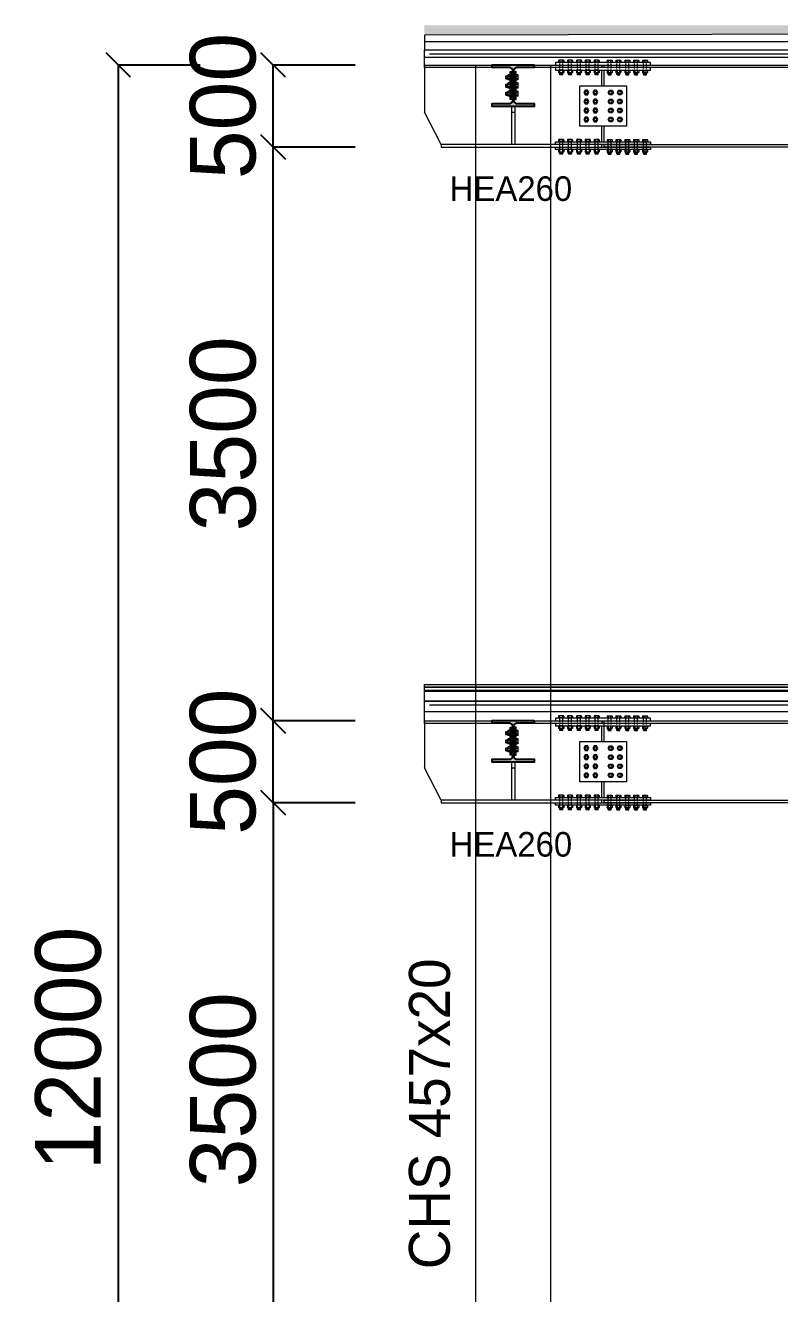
# Model space of a CAD drawing. Header units: millimetres. Extents: x -6949 to 549764, y -83146 to 127128.
# Drawn here: x 162649 to 167250, y 67048 to 74785 of the extents above; entities that cross this region are included whole.
import ezdxf

# ---------------------------------------------------------------- set-up
doc = ezdxf.new("R2010")
doc.units = ezdxf.units.MM
doc.linetypes.add('Tratto', pattern=[6.35, 3.175, -3.175])
for name, color, linetype, lineweight in [('armatura', 1, 'Continuous', 15), ('bulloni', 5, 'Continuous', 9), ('piastra', 6, 'Continuous', 18), ('S-BEAM', 5, 'Continuous', 18), ('S-COLS', 7, 'Continuous', 18), ('SEZIONI acciaio - Steel sections', 7, 'Continuous', 25), ('solaio2', 7, 'Continuous', 9)]:
    doc.layers.add(name, color=color, linetype=linetype, lineweight=lineweight)
doc.layers.add('quote', color=7, linetype='Continuous', lineweight=5, true_color=0x383838)
doc.styles.get("Standard").update_dxf_attribs({"font": ''})
doc.styles.get('Standard').set_extended_font_data('Bahnschrift Light')
doc.dimstyles.new('Q 1_150', dxfattribs={"dimtxt": 400, "dimasz": 150, "dimexe": 0.18, "dimexo": 0.0625, "dimgap": 100, "dimtad": 2, "dimdec": 0, "dimzin": 0, "dimdsep": 46, "dimtxsty": 'Standard', "dimblk": 'OBLIQUE', "dimcen": 0, "dimadec": 0, "dimazin": 0, "dimtfac": 1, "dimtdec": 0, "dimtofl": 0, "dimtmove": 1, "dimatfit": 3, "dimfxl": 500, "dimfxlon": 1, "dimtolj": 1, "dimtzin": 0, "dimarcsym": 1})

# ---------------------------------------------------------------- blocks, each defined once
blk = doc.blocks.new('*U176')
at = {"layer": 'bulloni'}
blk.add_lwpolyline([(-15.6, 0), (-7.8, -13.5), (7.8, -13.5), (15.6, 0), (7.8, 13.5), (-7.8, 13.5)], close=True, dxfattribs=at)
for radius in [9, 7.88]:
    blk.add_circle((0, 0), radius, dxfattribs=at)
blk = doc.blocks.new('*U177')
at = {"color": 0, "linetype": 'ByBlock', "lineweight": -2, "transparency": 16777216}
for p in [(0, 0), (55, 0), (0, -55), (55, -55), (0, -110), (0, -165), (55, -110), (55, -165)]:
    blk.add_blockref('*U176', p, dxfattribs=at)
blk = doc.blocks.new('*U178')
at = {"layer": 'bulloni'}
blk.add_lwpolyline([(-15.6, 0), (-7.8, -13.5), (7.8, -13.5), (15.6, 0), (7.8, 13.5), (-7.8, 13.5)], close=True, dxfattribs=at)
for radius in [9, 7.88]:
    blk.add_circle((0, 0), radius, dxfattribs=at)
blk = doc.blocks.new('*U179')
at = {"color": 0, "linetype": 'ByBlock', "lineweight": -2, "transparency": 16777216}
for p in [(0, 0), (55, 0), (0, -55), (55, -55), (0, -110), (0, -165), (55, -110), (55, -165)]:
    blk.add_blockref('*U178', p, dxfattribs=at)
blk = doc.blocks.new('*U180')
at = {"layer": 'bulloni'}
for p, q in [((-13.7, 44.3), (-15.6, 43.1)), ((-15.6, 43.1), (-15.6, 32.8)), ((15.6, 32.8), (-15.6, 32.8)), ((13.7, 44.3), (-13.7, 44.3)), ((-12.5, 32.8), (-12.5, 32.3)), ((12.5, 32.3), (-12.5, 32.3)), ((-7.8, 32.8), (-7.8, 43.1)), ((7.8, 43.1), (7.8, 32.8)), ((12.5, 32.8), (12.5, 32.3)), ((13.7, 44.3), (15.6, 43.1)), ((15.6, 43.1), (15.6, 32.8)), ((-13.7, -16.7), (-15.6, -17.9)), ((-15.6, -17.9), (-15.6, -30.4)), ((-13.7, -31.7), (-15.6, -30.4)), ((13.7, -16.7), (-13.7, -16.7)), ((13.7, -31.7), (-13.7, -31.7)), ((-9, -43.3), (-9, -31.7)), ((-8, -44.3), (-9, -43.3)), ((9, -43.3), (-9, -43.3)), ((8, -44.3), (-8, -44.3)), ((-7.8, -30.4), (-7.8, -17.9)), ((-6.5, -34.4), (6.5, -33.7)), ((-6.5, -39.4), (6.5, -38.7)), ((-5, -36.8), (5, -36.3)), ((-5, -41.8), (5, -41.3)), ((7.8, -17.9), (7.8, -30.4)), ((9, -43.3), (8, -44.3)), ((9, -43.3), (9, -31.7)), ((13.7, -16.7), (15.6, -17.9)), ((13.7, -31.7), (15.6, -30.4)), ((15.6, -17.9), (15.6, -30.4))]:
    blk.add_line(p, q, dxfattribs=at)
at = {"layer": 'bulloni', "linetype": 'Tratto'}
for points in [[(-9, -16.7), (-9, 31.3)], [(9, -16.7), (9, 31.3)]]:
    blk.add_lwpolyline(points, dxfattribs=at)
at = {"layer": 'bulloni'}
for centre, radius, start, end in [((-11.7, 37.6), 6.67, 54.26215, 125.73785), ((-10, 31.3), 1, 0, 90), ((0, 19.5), 24.8, 71.68582, 108.31418), ((11.7, 37.6), 6.67, 54.26215, 125.73785), ((10, 31.3), 1, 90, 180), ((-11.7, -23.4), 6.67, 54.26215, 125.73785), ((-11.7, -25), 6.67, 234.26215, 305.73785), ((0, -41.5), 24.8, 71.68582, 108.31418), ((0, -6.9), 24.8, 251.68582, 288.31418), ((11.7, -23.4), 6.67, 54.26215, 125.73785), ((11.7, -25), 6.67, 234.26215, 305.73785)]:
    blk.add_arc(centre, radius, start, end, dxfattribs=at)
blk = doc.blocks.new('*U181')
at = {"color": 0, "linetype": 'ByBlock', "lineweight": -2, "transparency": 16777216}
for p in [(0, 0), (54, 0), (108, 0), (162, 0), (216, 0)]:
    blk.add_blockref('*U180', p, dxfattribs=at)
blk = doc.blocks.new('*U182')
at = {"layer": 'bulloni'}
for p, q in [((-13.7, 44.3), (-15.6, 43.1)), ((-15.6, 43.1), (-15.6, 32.8)), ((15.6, 32.8), (-15.6, 32.8)), ((13.7, 44.3), (-13.7, 44.3)), ((-12.5, 32.8), (-12.5, 32.3)), ((12.5, 32.3), (-12.5, 32.3)), ((-7.8, 32.8), (-7.8, 43.1)), ((7.8, 43.1), (7.8, 32.8)), ((12.5, 32.8), (12.5, 32.3)), ((13.7, 44.3), (15.6, 43.1)), ((15.6, 43.1), (15.6, 32.8)), ((-13.7, -16.7), (-15.6, -17.9)), ((-15.6, -17.9), (-15.6, -30.4)), ((-13.7, -31.7), (-15.6, -30.4)), ((13.7, -16.7), (-13.7, -16.7)), ((13.7, -31.7), (-13.7, -31.7)), ((-9, -43.3), (-9, -31.7)), ((-8, -44.3), (-9, -43.3)), ((9, -43.3), (-9, -43.3)), ((8, -44.3), (-8, -44.3)), ((-7.8, -30.4), (-7.8, -17.9)), ((-6.5, -34.4), (6.5, -33.7)), ((-6.5, -39.4), (6.5, -38.7)), ((-5, -36.8), (5, -36.3)), ((-5, -41.8), (5, -41.3)), ((7.8, -17.9), (7.8, -30.4)), ((9, -43.3), (8, -44.3)), ((9, -43.3), (9, -31.7)), ((13.7, -16.7), (15.6, -17.9)), ((13.7, -31.7), (15.6, -30.4)), ((15.6, -17.9), (15.6, -30.4))]:
    blk.add_line(p, q, dxfattribs=at)
at = {"layer": 'bulloni', "linetype": 'Tratto'}
for points in [[(-9, -16.7), (-9, 31.3)], [(9, -16.7), (9, 31.3)]]:
    blk.add_lwpolyline(points, dxfattribs=at)
at = {"layer": 'bulloni'}
for centre, radius, start, end in [((-11.7, 37.6), 6.67, 54.26215, 125.73785), ((-10, 31.3), 1, 0, 90), ((0, 19.5), 24.8, 71.68582, 108.31418), ((11.7, 37.6), 6.67, 54.26215, 125.73785), ((10, 31.3), 1, 90, 180), ((-11.7, -23.4), 6.67, 54.26215, 125.73785), ((-11.7, -25), 6.67, 234.26215, 305.73785), ((0, -41.5), 24.8, 71.68582, 108.31418), ((0, -6.9), 24.8, 251.68582, 288.31418), ((11.7, -23.4), 6.67, 54.26215, 125.73785), ((11.7, -25), 6.67, 234.26215, 305.73785)]:
    blk.add_arc(centre, radius, start, end, dxfattribs=at)
blk = doc.blocks.new('*U171')
at = {"color": 0, "linetype": 'ByBlock', "lineweight": -2, "transparency": 16777216}
for p in [(0, 0), (54, 0), (108, 0), (162, 0), (216, 0)]:
    blk.add_blockref('*U182', p, dxfattribs=at)
blk = doc.blocks.new('*U173')
at = {"layer": 'bulloni'}
for p, q in [((-13.7, 44.3), (-15.6, 43.1)), ((-15.6, 43.1), (-15.6, 32.8)), ((15.6, 32.8), (-15.6, 32.8)), ((13.7, 44.3), (-13.7, 44.3)), ((-12.5, 32.8), (-12.5, 32.3)), ((12.5, 32.3), (-12.5, 32.3)), ((-7.8, 32.8), (-7.8, 43.1)), ((7.8, 43.1), (7.8, 32.8)), ((12.5, 32.8), (12.5, 32.3)), ((13.7, 44.3), (15.6, 43.1)), ((15.6, 43.1), (15.6, 32.8)), ((-13.7, -16.7), (-15.6, -17.9)), ((-15.6, -17.9), (-15.6, -30.4)), ((-13.7, -31.7), (-15.6, -30.4)), ((13.7, -16.7), (-13.7, -16.7)), ((13.7, -31.7), (-13.7, -31.7)), ((-9, -43.3), (-9, -31.7)), ((-8, -44.3), (-9, -43.3)), ((9, -43.3), (-9, -43.3)), ((8, -44.3), (-8, -44.3)), ((-7.8, -30.4), (-7.8, -17.9)), ((-6.5, -34.4), (6.5, -33.7)), ((-6.5, -39.4), (6.5, -38.7)), ((-5, -36.8), (5, -36.3)), ((-5, -41.8), (5, -41.3)), ((7.8, -17.9), (7.8, -30.4)), ((9, -43.3), (8, -44.3)), ((9, -43.3), (9, -31.7)), ((13.7, -16.7), (15.6, -17.9)), ((13.7, -31.7), (15.6, -30.4)), ((15.6, -17.9), (15.6, -30.4))]:
    blk.add_line(p, q, dxfattribs=at)
at = {"layer": 'bulloni', "linetype": 'Tratto'}
for points in [[(-9, -16.7), (-9, 31.3)], [(9, -16.7), (9, 31.3)]]:
    blk.add_lwpolyline(points, dxfattribs=at)
at = {"layer": 'bulloni'}
for centre, radius, start, end in [((-11.7, 37.6), 6.67, 54.26215, 125.73785), ((-10, 31.3), 1, 0, 90), ((0, 19.5), 24.8, 71.68582, 108.31418), ((11.7, 37.6), 6.67, 54.26215, 125.73785), ((10, 31.3), 1, 90, 180), ((-11.7, -23.4), 6.67, 54.26215, 125.73785), ((-11.7, -25), 6.67, 234.26215, 305.73785), ((0, -41.5), 24.8, 71.68582, 108.31418), ((0, -6.9), 24.8, 251.68582, 288.31418), ((11.7, -23.4), 6.67, 54.26215, 125.73785), ((11.7, -25), 6.67, 234.26215, 305.73785)]:
    blk.add_arc(centre, radius, start, end, dxfattribs=at)
blk = doc.blocks.new('*U174')
at = {"color": 0, "linetype": 'ByBlock', "lineweight": -2, "transparency": 16777216}
for p in [(0, 0), (54, 0), (108, 0), (162, 0), (216, 0)]:
    blk.add_blockref('*U173', p, dxfattribs=at)
blk = doc.blocks.new('*U175')
at = {"layer": 'bulloni'}
for p, q in [((-13.7, 44.3), (-15.6, 43.1)), ((-15.6, 43.1), (-15.6, 32.8)), ((15.6, 32.8), (-15.6, 32.8)), ((13.7, 44.3), (-13.7, 44.3)), ((-12.5, 32.8), (-12.5, 32.3)), ((12.5, 32.3), (-12.5, 32.3)), ((-7.8, 32.8), (-7.8, 43.1)), ((7.8, 43.1), (7.8, 32.8)), ((12.5, 32.8), (12.5, 32.3)), ((13.7, 44.3), (15.6, 43.1)), ((15.6, 43.1), (15.6, 32.8)), ((-13.7, -16.7), (-15.6, -17.9)), ((-15.6, -17.9), (-15.6, -30.4)), ((-13.7, -31.7), (-15.6, -30.4)), ((13.7, -16.7), (-13.7, -16.7)), ((13.7, -31.7), (-13.7, -31.7)), ((-9, -43.3), (-9, -31.7)), ((-8, -44.3), (-9, -43.3)), ((9, -43.3), (-9, -43.3)), ((8, -44.3), (-8, -44.3)), ((-7.8, -30.4), (-7.8, -17.9)), ((-6.5, -34.4), (6.5, -33.7)), ((-6.5, -39.4), (6.5, -38.7)), ((-5, -36.8), (5, -36.3)), ((-5, -41.8), (5, -41.3)), ((7.8, -17.9), (7.8, -30.4)), ((9, -43.3), (8, -44.3)), ((9, -43.3), (9, -31.7)), ((13.7, -16.7), (15.6, -17.9)), ((13.7, -31.7), (15.6, -30.4)), ((15.6, -17.9), (15.6, -30.4))]:
    blk.add_line(p, q, dxfattribs=at)
at = {"layer": 'bulloni', "linetype": 'Tratto'}
for points in [[(-9, -16.7), (-9, 31.3)], [(9, -16.7), (9, 31.3)]]:
    blk.add_lwpolyline(points, dxfattribs=at)
at = {"layer": 'bulloni'}
for centre, radius, start, end in [((-11.7, 37.6), 6.67, 54.26215, 125.73785), ((-10, 31.3), 1, 0, 90), ((0, 19.5), 24.8, 71.68582, 108.31418), ((11.7, 37.6), 6.67, 54.26215, 125.73785), ((10, 31.3), 1, 90, 180), ((-11.7, -23.4), 6.67, 54.26215, 125.73785), ((-11.7, -25), 6.67, 234.26215, 305.73785), ((0, -41.5), 24.8, 71.68582, 108.31418), ((0, -6.9), 24.8, 251.68582, 288.31418), ((11.7, -23.4), 6.67, 54.26215, 125.73785), ((11.7, -25), 6.67, 234.26215, 305.73785)]:
    blk.add_arc(centre, radius, start, end, dxfattribs=at)
blk = doc.blocks.new('*U172')
at = {"color": 0, "linetype": 'ByBlock', "lineweight": -2, "transparency": 16777216}
for p in [(0, 0), (54, 0), (108, 0), (162, 0), (216, 0)]:
    blk.add_blockref('*U175', p, dxfattribs=at)
blk = doc.blocks.new('dbcjd')
at = {"layer": 'bulloni'}
for p, q in [((12712.1, -46901.9), (12713.1, -46900.9)), ((12712.1, -46917.9), (12712.1, -46901.9)), ((12713.1, -46918.9), (12712.1, -46917.9)), ((12712.1, -46951.9), (12713.1, -46950.9)), ((12712.1, -46967.9), (12712.1, -46951.9)), ((12713.1, -46900.9), (12724.8, -46900.9)), ((12713.1, -46918.9), (12713.1, -46900.9)), ((12713.1, -46918.9), (12724.8, -46918.9)), ((12713.1, -46950.9), (12724.8, -46950.9)), ((12713.1, -46968.9), (12713.1, -46950.9)), ((12714.6, -46904.9), (12715.2, -46914.9)), ((12714.6, -46954.9), (12715.2, -46964.9)), ((12717, -46903.4), (12717.8, -46916.4)), ((12717, -46953.4), (12717.8, -46966.4)), ((12719.6, -46904.9), (12720.2, -46914.9)), ((12719.6, -46954.9), (12720.2, -46964.9)), ((12722, -46903.4), (12722.8, -46916.4)), ((12722, -46953.4), (12722.8, -46966.4)), ((12724.8, -46896.2), (12726, -46894.3)), ((12724.8, -46923.6), (12724.8, -46896.2)), ((12724.8, -46923.6), (12726, -46925.5)), ((12724.8, -46946.2), (12726, -46944.3)), ((12724.8, -46973.6), (12724.8, -46946.2)), ((12738.5, -46894.3), (12726, -46894.3)), ((12726, -46902.1), (12738.5, -46902.1)), ((12738.5, -46917.7), (12726, -46917.7)), ((12738.5, -46925.5), (12726, -46925.5)), ((12738.5, -46944.3), (12726, -46944.3)), ((12726, -46952.1), (12738.5, -46952.1)), ((12739.8, -46896.2), (12738.5, -46894.3)), ((12739.8, -46923.6), (12738.5, -46925.5)), ((12739.8, -46946.2), (12738.5, -46944.3)), ((12739.8, -46923.6), (12739.8, -46896.2)), ((12739.8, -46973.6), (12739.8, -46946.2)), ((12775.8, -46922.4), (12775.8, -46897.4)), ((12776.3, -46897.4), (12775.8, -46897.4)), ((12776.3, -46922.4), (12775.8, -46922.4)), ((12775.8, -46972.4), (12775.8, -46947.4)), ((12776.3, -46947.4), (12775.8, -46947.4)), ((12776.3, -46925.5), (12776.3, -46894.3)), ((12786.5, -46894.3), (12776.3, -46894.3)), ((12776.3, -46902.1), (12786.5, -46902.1)), ((12786.5, -46917.7), (12776.3, -46917.7)), ((12786.5, -46925.5), (12776.3, -46925.5)), ((12776.3, -46975.5), (12776.3, -46944.3)), ((12786.5, -46944.3), (12776.3, -46944.3)), ((12776.3, -46952.1), (12786.5, -46952.1)), ((12787.8, -46896.2), (12786.5, -46894.3)), ((12787.8, -46923.6), (12786.5, -46925.5)), ((12787.8, -46946.2), (12786.5, -46944.3)), ((12787.8, -46923.6), (12787.8, -46896.2)), ((12787.8, -46973.6), (12787.8, -46946.2)), ((12713.1, -46968.9), (12712.1, -46967.9)), ((12712.1, -47001.9), (12713.1, -47000.9)), ((12712.1, -47017.9), (12712.1, -47001.9)), ((12713.1, -47018.9), (12712.1, -47017.9)), ((12713.1, -46968.9), (12724.8, -46968.9)), ((12713.1, -47000.9), (12724.8, -47000.9)), ((12713.1, -47018.9), (12713.1, -47000.9)), ((12713.1, -47018.9), (12724.8, -47018.9)), ((12714.6, -47004.9), (12715.2, -47014.9)), ((12717, -47003.4), (12717.8, -47016.4)), ((12719.6, -47004.9), (12720.2, -47014.9)), ((12722, -47003.4), (12722.8, -47016.4)), ((12724.8, -46973.6), (12726, -46975.5)), ((12724.8, -46996.2), (12726, -46994.3)), ((12724.8, -47023.6), (12724.8, -46996.2)), ((12724.8, -47023.6), (12726, -47025.5)), ((12738.5, -46967.7), (12726, -46967.7)), ((12738.5, -46975.5), (12726, -46975.5)), ((12738.5, -46994.3), (12726, -46994.3)), ((12726, -47002.1), (12738.5, -47002.1)), ((12738.5, -47017.7), (12726, -47017.7)), ((12738.5, -47025.5), (12726, -47025.5)), ((12739.8, -46973.6), (12738.5, -46975.5)), ((12739.8, -46996.2), (12738.5, -46994.3)), ((12739.8, -47023.6), (12738.5, -47025.5)), ((12739.8, -47023.6), (12739.8, -46996.2)), ((12776.3, -46972.4), (12775.8, -46972.4)), ((12775.8, -47022.4), (12775.8, -46997.4)), ((12776.3, -46997.4), (12775.8, -46997.4)), ((12776.3, -47022.4), (12775.8, -47022.4)), ((12786.5, -46967.7), (12776.3, -46967.7)), ((12786.5, -46975.5), (12776.3, -46975.5)), ((12776.3, -47025.5), (12776.3, -46994.3)), ((12786.5, -46994.3), (12776.3, -46994.3)), ((12776.3, -47002.1), (12786.5, -47002.1)), ((12786.5, -47017.7), (12776.3, -47017.7)), ((12786.5, -47025.5), (12776.3, -47025.5)), ((12787.8, -46973.6), (12786.5, -46975.5)), ((12787.8, -46996.2), (12786.5, -46994.3)), ((12787.8, -47023.6), (12786.5, -47025.5)), ((12787.8, -47023.6), (12787.8, -46996.2))]:
    blk.add_line(p, q, dxfattribs=at)
at = {"layer": 'bulloni', "linetype": 'Tratto'}
for points in [[(12739.8, -46900.9), (12774.8, -46900.9)], [(12739.8, -46918.9), (12774.8, -46918.9)], [(12739.8, -46950.9), (12774.8, -46950.9)], [(12739.8, -46968.9), (12774.8, -46968.9)], [(12739.8, -47000.9), (12774.8, -47000.9)], [(12739.8, -47018.9), (12774.8, -47018.9)]]:
    blk.add_lwpolyline(points, dxfattribs=at)
at = {"layer": 'bulloni'}
for centre, radius, start, end in [((12731.4, -46898.2), 6.67, 144.26215, 215.73785), ((12749.6, -46909.9), 24.8, 161.68582, 198.31418), ((12731.4, -46921.6), 6.67, 144.26215, 215.73785), ((12731.4, -46948.2), 6.67, 144.26215, 215.73785), ((12749.6, -46959.9), 24.8, 161.68582, 198.31418), ((12733.1, -46898.2), 6.67, 324.26215, 35.73785), ((12715, -46909.9), 24.8, 341.68582, 18.31418), ((12733.1, -46921.6), 6.67, 324.26215, 35.73785), ((12733.1, -46948.2), 6.67, 324.26215, 35.73785), ((12715, -46959.9), 24.8, 341.68582, 18.31418), ((12774.8, -46899.9), 1, 270, 0), ((12774.8, -46919.9), 1, 0, 90), ((12774.8, -46949.9), 1, 270, 0), ((12781.1, -46898.2), 6.67, 324.26215, 35.73785), ((12763, -46909.9), 24.8, 341.68582, 18.31418), ((12781.1, -46921.6), 6.67, 324.26215, 35.73785), ((12781.1, -46948.2), 6.67, 324.26215, 35.73785), ((12763, -46959.9), 24.8, 341.68582, 18.31418), ((12731.4, -46971.6), 6.67, 144.26215, 215.73785), ((12731.4, -46998.2), 6.67, 144.26215, 215.73785), ((12749.6, -47009.9), 24.8, 161.68582, 198.31418), ((12731.4, -47021.6), 6.67, 144.26215, 215.73785), ((12733.1, -46971.6), 6.67, 324.26215, 35.73785), ((12733.1, -46998.2), 6.67, 324.26215, 35.73785), ((12715, -47009.9), 24.8, 341.68582, 18.31418), ((12733.1, -47021.6), 6.67, 324.26215, 35.73785), ((12774.8, -46969.9), 1, 0, 90), ((12774.8, -46999.9), 1, 270, 0), ((12774.8, -47019.9), 1, 0, 90), ((12781.1, -46971.6), 6.67, 324.26215, 35.73785), ((12781.1, -46998.2), 6.67, 324.26215, 35.73785), ((12763, -47009.9), 24.8, 341.68582, 18.31418), ((12781.1, -47021.6), 6.67, 324.26215, 35.73785)]:
    blk.add_arc(centre, radius, start, end, dxfattribs=at)
blk = doc.blocks.new('*U221')
at = {"layer": 'bulloni'}
blk.add_lwpolyline([(-15.6, 0), (-7.8, -13.5), (7.8, -13.5), (15.6, 0), (7.8, 13.5), (-7.8, 13.5)], close=True, dxfattribs=at)
for radius in [9, 7.88]:
    blk.add_circle((0, 0), radius, dxfattribs=at)
blk = doc.blocks.new('*U222')
at = {"color": 0, "linetype": 'ByBlock', "lineweight": -2, "transparency": 16777216}
for p in [(0, 0), (55, 0), (0, -55), (55, -55), (0, -110), (0, -165), (55, -110), (55, -165)]:
    blk.add_blockref('*U221', p, dxfattribs=at)
blk = doc.blocks.new('*U223')
at = {"layer": 'bulloni'}
blk.add_lwpolyline([(-15.6, 0), (-7.8, -13.5), (7.8, -13.5), (15.6, 0), (7.8, 13.5), (-7.8, 13.5)], close=True, dxfattribs=at)
for radius in [9, 7.88]:
    blk.add_circle((0, 0), radius, dxfattribs=at)
blk = doc.blocks.new('*U224')
at = {"color": 0, "linetype": 'ByBlock', "lineweight": -2, "transparency": 16777216}
for p in [(0, 0), (55, 0), (0, -55), (55, -55), (0, -110), (0, -165), (55, -110), (55, -165)]:
    blk.add_blockref('*U223', p, dxfattribs=at)
blk = doc.blocks.new('*U225')
at = {"layer": 'bulloni'}
for p, q in [((-13.7, 44.3), (-15.6, 43.1)), ((-15.6, 43.1), (-15.6, 32.8)), ((15.6, 32.8), (-15.6, 32.8)), ((13.7, 44.3), (-13.7, 44.3)), ((-12.5, 32.8), (-12.5, 32.3)), ((12.5, 32.3), (-12.5, 32.3)), ((-7.8, 32.8), (-7.8, 43.1)), ((7.8, 43.1), (7.8, 32.8)), ((12.5, 32.8), (12.5, 32.3)), ((13.7, 44.3), (15.6, 43.1)), ((15.6, 43.1), (15.6, 32.8)), ((-13.7, -16.7), (-15.6, -17.9)), ((-15.6, -17.9), (-15.6, -30.4)), ((-13.7, -31.7), (-15.6, -30.4)), ((13.7, -16.7), (-13.7, -16.7)), ((13.7, -31.7), (-13.7, -31.7)), ((-9, -43.3), (-9, -31.7)), ((-8, -44.3), (-9, -43.3)), ((9, -43.3), (-9, -43.3)), ((8, -44.3), (-8, -44.3)), ((-7.8, -30.4), (-7.8, -17.9)), ((-6.5, -34.4), (6.5, -33.7)), ((-6.5, -39.4), (6.5, -38.7)), ((-5, -36.8), (5, -36.3)), ((-5, -41.8), (5, -41.3)), ((7.8, -17.9), (7.8, -30.4)), ((9, -43.3), (8, -44.3)), ((9, -43.3), (9, -31.7)), ((13.7, -16.7), (15.6, -17.9)), ((13.7, -31.7), (15.6, -30.4)), ((15.6, -17.9), (15.6, -30.4))]:
    blk.add_line(p, q, dxfattribs=at)
at = {"layer": 'bulloni', "linetype": 'Tratto'}
for points in [[(-9, -16.7), (-9, 31.3)], [(9, -16.7), (9, 31.3)]]:
    blk.add_lwpolyline(points, dxfattribs=at)
at = {"layer": 'bulloni'}
for centre, radius, start, end in [((-11.7, 37.6), 6.67, 54.26215, 125.73785), ((-10, 31.3), 1, 0, 90), ((0, 19.5), 24.8, 71.68582, 108.31418), ((11.7, 37.6), 6.67, 54.26215, 125.73785), ((10, 31.3), 1, 90, 180), ((-11.7, -23.4), 6.67, 54.26215, 125.73785), ((-11.7, -25), 6.67, 234.26215, 305.73785), ((0, -41.5), 24.8, 71.68582, 108.31418), ((0, -6.9), 24.8, 251.68582, 288.31418), ((11.7, -23.4), 6.67, 54.26215, 125.73785), ((11.7, -25), 6.67, 234.26215, 305.73785)]:
    blk.add_arc(centre, radius, start, end, dxfattribs=at)
blk = doc.blocks.new('*U226')
at = {"color": 0, "linetype": 'ByBlock', "lineweight": -2, "transparency": 16777216}
for p in [(0, 0), (54, 0), (108, 0), (162, 0), (216, 0)]:
    blk.add_blockref('*U225', p, dxfattribs=at)
blk = doc.blocks.new('*U227')
at = {"layer": 'bulloni'}
for p, q in [((-13.7, 44.3), (-15.6, 43.1)), ((-15.6, 43.1), (-15.6, 32.8)), ((15.6, 32.8), (-15.6, 32.8)), ((13.7, 44.3), (-13.7, 44.3)), ((-12.5, 32.8), (-12.5, 32.3)), ((12.5, 32.3), (-12.5, 32.3)), ((-7.8, 32.8), (-7.8, 43.1)), ((7.8, 43.1), (7.8, 32.8)), ((12.5, 32.8), (12.5, 32.3)), ((13.7, 44.3), (15.6, 43.1)), ((15.6, 43.1), (15.6, 32.8)), ((-13.7, -16.7), (-15.6, -17.9)), ((-15.6, -17.9), (-15.6, -30.4)), ((-13.7, -31.7), (-15.6, -30.4)), ((13.7, -16.7), (-13.7, -16.7)), ((13.7, -31.7), (-13.7, -31.7)), ((-9, -43.3), (-9, -31.7)), ((-8, -44.3), (-9, -43.3)), ((9, -43.3), (-9, -43.3)), ((8, -44.3), (-8, -44.3)), ((-7.8, -30.4), (-7.8, -17.9)), ((-6.5, -34.4), (6.5, -33.7)), ((-6.5, -39.4), (6.5, -38.7)), ((-5, -36.8), (5, -36.3)), ((-5, -41.8), (5, -41.3)), ((7.8, -17.9), (7.8, -30.4)), ((9, -43.3), (8, -44.3)), ((9, -43.3), (9, -31.7)), ((13.7, -16.7), (15.6, -17.9)), ((13.7, -31.7), (15.6, -30.4)), ((15.6, -17.9), (15.6, -30.4))]:
    blk.add_line(p, q, dxfattribs=at)
at = {"layer": 'bulloni', "linetype": 'Tratto'}
for points in [[(-9, -16.7), (-9, 31.3)], [(9, -16.7), (9, 31.3)]]:
    blk.add_lwpolyline(points, dxfattribs=at)
at = {"layer": 'bulloni'}
for centre, radius, start, end in [((-11.7, 37.6), 6.67, 54.26215, 125.73785), ((-10, 31.3), 1, 0, 90), ((0, 19.5), 24.8, 71.68582, 108.31418), ((11.7, 37.6), 6.67, 54.26215, 125.73785), ((10, 31.3), 1, 90, 180), ((-11.7, -23.4), 6.67, 54.26215, 125.73785), ((-11.7, -25), 6.67, 234.26215, 305.73785), ((0, -41.5), 24.8, 71.68582, 108.31418), ((0, -6.9), 24.8, 251.68582, 288.31418), ((11.7, -23.4), 6.67, 54.26215, 125.73785), ((11.7, -25), 6.67, 234.26215, 305.73785)]:
    blk.add_arc(centre, radius, start, end, dxfattribs=at)
blk = doc.blocks.new('*U228')
at = {"color": 0, "linetype": 'ByBlock', "lineweight": -2, "transparency": 16777216}
for p in [(0, 0), (54, 0), (108, 0), (162, 0), (216, 0)]:
    blk.add_blockref('*U227', p, dxfattribs=at)
blk = doc.blocks.new('*U230')
at = {"layer": 'bulloni'}
for p, q in [((-13.7, 44.3), (-15.6, 43.1)), ((-15.6, 43.1), (-15.6, 32.8)), ((15.6, 32.8), (-15.6, 32.8)), ((13.7, 44.3), (-13.7, 44.3)), ((-12.5, 32.8), (-12.5, 32.3)), ((12.5, 32.3), (-12.5, 32.3)), ((-7.8, 32.8), (-7.8, 43.1)), ((7.8, 43.1), (7.8, 32.8)), ((12.5, 32.8), (12.5, 32.3)), ((13.7, 44.3), (15.6, 43.1)), ((15.6, 43.1), (15.6, 32.8)), ((-13.7, -16.7), (-15.6, -17.9)), ((-15.6, -17.9), (-15.6, -30.4)), ((-13.7, -31.7), (-15.6, -30.4)), ((13.7, -16.7), (-13.7, -16.7)), ((13.7, -31.7), (-13.7, -31.7)), ((-9, -43.3), (-9, -31.7)), ((-8, -44.3), (-9, -43.3)), ((9, -43.3), (-9, -43.3)), ((8, -44.3), (-8, -44.3)), ((-7.8, -30.4), (-7.8, -17.9)), ((-6.5, -34.4), (6.5, -33.7)), ((-6.5, -39.4), (6.5, -38.7)), ((-5, -36.8), (5, -36.3)), ((-5, -41.8), (5, -41.3)), ((7.8, -17.9), (7.8, -30.4)), ((9, -43.3), (8, -44.3)), ((9, -43.3), (9, -31.7)), ((13.7, -16.7), (15.6, -17.9)), ((13.7, -31.7), (15.6, -30.4)), ((15.6, -17.9), (15.6, -30.4))]:
    blk.add_line(p, q, dxfattribs=at)
at = {"layer": 'bulloni', "linetype": 'Tratto'}
for points in [[(-9, -16.7), (-9, 31.3)], [(9, -16.7), (9, 31.3)]]:
    blk.add_lwpolyline(points, dxfattribs=at)
at = {"layer": 'bulloni'}
for centre, radius, start, end in [((-11.7, 37.6), 6.67, 54.26215, 125.73785), ((-10, 31.3), 1, 0, 90), ((0, 19.5), 24.8, 71.68582, 108.31418), ((11.7, 37.6), 6.67, 54.26215, 125.73785), ((10, 31.3), 1, 90, 180), ((-11.7, -23.4), 6.67, 54.26215, 125.73785), ((-11.7, -25), 6.67, 234.26215, 305.73785), ((0, -41.5), 24.8, 71.68582, 108.31418), ((0, -6.9), 24.8, 251.68582, 288.31418), ((11.7, -23.4), 6.67, 54.26215, 125.73785), ((11.7, -25), 6.67, 234.26215, 305.73785)]:
    blk.add_arc(centre, radius, start, end, dxfattribs=at)
blk = doc.blocks.new('*U231')
at = {"color": 0, "linetype": 'ByBlock', "lineweight": -2, "transparency": 16777216}
for p in [(0, 0), (54, 0), (108, 0), (162, 0), (216, 0)]:
    blk.add_blockref('*U230', p, dxfattribs=at)
blk = doc.blocks.new('*U220')
at = {"layer": 'bulloni'}
for p, q in [((-13.7, 44.3), (-15.6, 43.1)), ((-15.6, 43.1), (-15.6, 32.8)), ((15.6, 32.8), (-15.6, 32.8)), ((13.7, 44.3), (-13.7, 44.3)), ((-12.5, 32.8), (-12.5, 32.3)), ((12.5, 32.3), (-12.5, 32.3)), ((-7.8, 32.8), (-7.8, 43.1)), ((7.8, 43.1), (7.8, 32.8)), ((12.5, 32.8), (12.5, 32.3)), ((13.7, 44.3), (15.6, 43.1)), ((15.6, 43.1), (15.6, 32.8)), ((-13.7, -16.7), (-15.6, -17.9)), ((-15.6, -17.9), (-15.6, -30.4)), ((-13.7, -31.7), (-15.6, -30.4)), ((13.7, -16.7), (-13.7, -16.7)), ((13.7, -31.7), (-13.7, -31.7)), ((-9, -43.3), (-9, -31.7)), ((-8, -44.3), (-9, -43.3)), ((9, -43.3), (-9, -43.3)), ((8, -44.3), (-8, -44.3)), ((-7.8, -30.4), (-7.8, -17.9)), ((-6.5, -34.4), (6.5, -33.7)), ((-6.5, -39.4), (6.5, -38.7)), ((-5, -36.8), (5, -36.3)), ((-5, -41.8), (5, -41.3)), ((7.8, -17.9), (7.8, -30.4)), ((9, -43.3), (8, -44.3)), ((9, -43.3), (9, -31.7)), ((13.7, -16.7), (15.6, -17.9)), ((13.7, -31.7), (15.6, -30.4)), ((15.6, -17.9), (15.6, -30.4))]:
    blk.add_line(p, q, dxfattribs=at)
at = {"layer": 'bulloni', "linetype": 'Tratto'}
for points in [[(-9, -16.7), (-9, 31.3)], [(9, -16.7), (9, 31.3)]]:
    blk.add_lwpolyline(points, dxfattribs=at)
at = {"layer": 'bulloni'}
for centre, radius, start, end in [((-11.7, 37.6), 6.67, 54.26215, 125.73785), ((-10, 31.3), 1, 0, 90), ((0, 19.5), 24.8, 71.68582, 108.31418), ((11.7, 37.6), 6.67, 54.26215, 125.73785), ((10, 31.3), 1, 90, 180), ((-11.7, -23.4), 6.67, 54.26215, 125.73785), ((-11.7, -25), 6.67, 234.26215, 305.73785), ((0, -41.5), 24.8, 71.68582, 108.31418), ((0, -6.9), 24.8, 251.68582, 288.31418), ((11.7, -23.4), 6.67, 54.26215, 125.73785), ((11.7, -25), 6.67, 234.26215, 305.73785)]:
    blk.add_arc(centre, radius, start, end, dxfattribs=at)
blk = doc.blocks.new('*U229')
at = {"color": 0, "linetype": 'ByBlock', "lineweight": -2, "transparency": 16777216}
for p in [(0, 0), (54, 0), (108, 0), (162, 0), (216, 0)]:
    blk.add_blockref('*U220', p, dxfattribs=at)
blk = doc.blocks.new('_Oblique')
at = {"color": 0, "linetype": 'ByBlock', "lineweight": -2}
blk.add_line((-0.5, -0.5), (0.5, 0.5), dxfattribs=at)
blk = doc.blocks.new('*D1068')
at = {"layer": 'Defpoints', "color": 0, "transparency": 16777216}
for p in [(164160.2, 74043.4), (165083.8, 74043.4), (165083.8, 70543.4)]:
    blk.add_point(p, dxfattribs=at)
at = {"layer": 'quote', "color": 0, "lineweight": -2, "transparency": 16777216}
for p, q in [((164660.2, 74043.4), (164160, 74043.4)), ((164160.2, 70543.4), (164160.2, 74043.4)), ((164660.2, 70543.4), (164160, 70543.4))]:
    blk.add_line(p, q, dxfattribs=at)
at = {"layer": 'quote', "color": 0, "lineweight": -2, "transparency": 16777216, "xscale": 150, "yscale": 150, "zscale": 150}
for p, rotation in [((164160.2, 74043.4), 90), ((164160.2, 70543.4), 270)]:
    blk.add_blockref('_Oblique', p, dxfattribs=dict(at, rotation=rotation))
at = {"layer": 'quote', "color": 0, "transparency": 16777216, "insert": (163855.6, 72293.4), "char_height": 400, "attachment_point": 5, "rotation": 90}
blk.add_mtext('\\A1;3500', dxfattribs=at)
blk = doc.blocks.new('*D1069')
at = {"layer": 'Defpoints', "color": 0, "transparency": 16777216}
for p in [(165185.4, 70043.4), (164160.2, 66540.6), (165083.8, 66540.6)]:
    blk.add_point(p, dxfattribs=at)
at = {"layer": 'quote', "color": 0, "lineweight": -2, "transparency": 16777216}
for p, q in [((164660.2, 70043.4), (164160, 70043.4)), ((164160.2, 70043.4), (164160.2, 66540.6)), ((164660.2, 66540.6), (164160, 66540.6))]:
    blk.add_line(p, q, dxfattribs=at)
at = {"layer": 'quote', "color": 0, "lineweight": -2, "transparency": 16777216, "xscale": 150, "yscale": 150, "zscale": 150}
for p, rotation in [((164160.2, 70043.4), 90), ((164160.2, 66540.6), 270)]:
    blk.add_blockref('_Oblique', p, dxfattribs=dict(at, rotation=rotation))
at = {"layer": 'quote', "color": 0, "transparency": 16777216, "insert": (163855.6, 68292), "char_height": 400, "attachment_point": 5, "rotation": 90}
blk.add_mtext('\\A1;3500', dxfattribs=at)
blk = doc.blocks.new('*D1071')
at = {"layer": 'Defpoints', "color": 0, "transparency": 16777216}
for p in [(164159.8, 74543.4), (165083.8, 74543.4), (165185.4, 74043.4)]:
    blk.add_point(p, dxfattribs=at)
at = {"layer": 'quote', "color": 0, "lineweight": -2, "transparency": 16777216}
for p, q in [((164659.8, 74543.4), (164159.6, 74543.4)), ((164159.8, 74043.4), (164159.8, 74543.4)), ((164659.8, 74043.4), (164159.6, 74043.4))]:
    blk.add_line(p, q, dxfattribs=at)
at = {"layer": 'quote', "color": 0, "lineweight": -2, "transparency": 16777216, "xscale": 150, "yscale": 150, "zscale": 150}
for p, rotation in [((164159.8, 74543.4), 90), ((164159.8, 74043.4), 270)]:
    blk.add_blockref('_Oblique', p, dxfattribs=dict(at, rotation=rotation))
at = {"layer": 'quote', "color": 0, "transparency": 16777216, "insert": (163855.2, 74293.4), "char_height": 400, "attachment_point": 5, "rotation": 90}
blk.add_mtext('\\A1;500', dxfattribs=at)
blk = doc.blocks.new('*D1072')
at = {"layer": 'Defpoints', "color": 0, "transparency": 16777216}
for p in [(164159.8, 70543.4), (165083.8, 70543.4), (165185.4, 70043.4)]:
    blk.add_point(p, dxfattribs=at)
at = {"layer": 'quote', "color": 0, "lineweight": -2, "transparency": 16777216}
for p, q in [((164659.8, 70543.4), (164159.6, 70543.4)), ((164159.8, 70043.4), (164159.8, 70543.4)), ((164659.8, 70043.4), (164159.6, 70043.4))]:
    blk.add_line(p, q, dxfattribs=at)
at = {"layer": 'quote', "color": 0, "lineweight": -2, "transparency": 16777216, "xscale": 150, "yscale": 150, "zscale": 150}
for p, rotation in [((164159.8, 70543.4), 90), ((164159.8, 70043.4), 270)]:
    blk.add_blockref('_Oblique', p, dxfattribs=dict(at, rotation=rotation))
at = {"layer": 'quote', "color": 0, "transparency": 16777216, "insert": (163854.9, 70293.4), "char_height": 400, "attachment_point": 5, "rotation": 90}
blk.add_mtext('\\A1;500', dxfattribs=at)
blk = doc.blocks.new('*D2053')
at = {"layer": 'Defpoints', "color": 0, "transparency": 16777216}
for p in [(165083.8, 74543.4), (163215.6, 62543.4), (164410.1, 62543.4)]:
    blk.add_point(p, dxfattribs=at)
at = {"layer": 'quote', "color": 0, "lineweight": -2, "transparency": 16777216}
for p, q in [((163715.6, 74543.4), (163215.4, 74543.4)), ((163215.6, 74543.4), (163215.6, 62543.4)), ((163715.6, 62543.4), (163215.4, 62543.4))]:
    blk.add_line(p, q, dxfattribs=at)
at = {"layer": 'quote', "color": 0, "lineweight": -2, "transparency": 16777216, "xscale": 150, "yscale": 150, "zscale": 150}
for p, rotation in [((163215.6, 74543.4), 90), ((163215.6, 62543.4), 270)]:
    blk.add_blockref('_Oblique', p, dxfattribs=dict(at, rotation=rotation))
at = {"layer": 'quote', "color": 0, "transparency": 16777216, "insert": (162911, 68543.4), "char_height": 400, "attachment_point": 5, "rotation": 90}
blk.add_mtext('\\A1;12000', dxfattribs=at)

msp = doc.modelspace()

# ---------------------------------------------------------------- hatches: boundary and pattern name
at = {"lineweight": 9}
h = msp.add_hatch(dxfattribs=at)
h.set_pattern_fill('GRAVEL', color=0, scale=4.4)
h.set_pattern_definition([(228.012788, (116851.094, 98563.538), (-894.0800001, -1005.8399999), [15.03574, -1488.54128]), (184.969741, (116841.0353, 98552.362), (1341.11999947, 111.76000637), [25.80181, -2554.37815]), (132.510447, (116815.3305, 98550.127), (1117.60000047, -1229.35999957), [18.19319, -1801.1278]), (267.273689, (116771.744, 98522.187), (111.76000023, 2235.2), [23.4962, -2326.12325]), (292.833654, (116770.6265, 98498.717), (-558.80000005, 1341.11999998), [23.03988, -2280.95154]), (357.273689, (116779.5673, 98477.483), (-2235.2, 111.76000023), [23.4962, -2326.12325]), (37.6942405, (116803.037, 98476.365), (-1452.87999994, -1117.60000008), [31.07252, -3076.17707]), (72.2553284, (116827.624, 98495.3644), (782.3200002, 2458.71999993), [29.33566, -2904.23129]), (121.4295656, (116836.565, 98523.3044), (-894.08000013, 1452.87999992), [23.57577, -2334.00401]), (175.236358, (116824.271, 98543.421), (1229.36, -111.7600002), [26.91538, -1318.85323]), (222.397438, (116797.449, 98545.6564), (-1341.11999996, -1229.36000005), [34.80743, -3445.93799]), (138.814075, (116882.386, 98521.069), (-782.32, 670.56), [11.8802, -1176.1449]), (171.4692344, (116873.4457, 98528.8924), (1452.88000004, -223.51999975), [22.60201, -2237.60412]), (225, (116851.09, 98532.245), (-2e-14, -111.76), [15.80521, -142.2473]), (203.19859, (116843.27, 98545.656), (558.8, 223.52), [8.51142, -842.62738]), (291.80141, (116835.447, 98542.304), (-111.76, 335.28), [12.03689, -589.80913]), (30.963757, (116839.918, 98531.128), (335.28, 223.52), [19.55007, -632.11712]), (161.56505, (116856.68, 98541.186), (223.52, -111.76), [14.13663, -339.27952]), (16.38954, (116770.6265, 98542.3036), (1117.6, 335.28), [19.80387, -1960.58837]), (70.346176, (116789.626, 98547.8916), (-447.04000004, -1229.36), [16.61435, -1644.81749]), (293.19859, (116856.682, 98563.538), (-223.52, 558.8), [17.02272, -834.11608]), (343.61046, (116863.387, 98547.8916), (-1117.60000002, 335.2799999), [19.80387, -1960.58837]), (339.443955, (116770.626, 98473.012), (-558.8, 223.52), [19.09755, -935.78031]), (294.775141, (116788.508, 98466.307), (-558.8000007, 1229.3599997), [16.00157, -1584.15811]), (66.80141, (116857.8, 98451.778), (223.52, 558.8), [17.02272, -834.11608]), (17.354025, (116864.505, 98467.4244), (-1452.87999997, -447.0400001), [18.73444, -1854.70454]), (69.443955, (116803.037, 98451.778), (-223.52, -558.8), [9.54877, -945.32908]), (101.309932, (116851.094, 98451.778), (-111.76, 447.04), [5.69864, -564.16778]), (165.963757, (116849.976, 98457.366), (335.28, -111.76), [23.03988, -437.7584]), (186.009006, (116827.624, 98462.954), (1117.6, 111.76000006), [21.35175, -2113.82005]), (303.690068, (116839.918, 98521.07), (-111.76, 223.52), [16.11825, -386.83816]), (353.1572266, (116848.8585, 98507.658), (1899.92000001, -223.5199999), [28.1405, -2785.9044]), (60.945396, (116876.798, 98504.305), (-447.04, -782.32), [11.50636, -1139.13326]), (90, (116882.39, 98514.36), (-111.76, 111.76), [6.7056, -105.0544]), (120.256437, (116825.389, 98466.307), (447.03999995, -782.32), [15.52615, -1537.0934]), (48.012787, (116817.566, 98479.718), (894.0800001, 1005.8399999), [30.07149, -1473.50554]), (0, (116837.68, 98502.07), (111.76, 111.76), [29.0576, -82.7024]), (325.3048465, (116866.74, 98502.07), (1117.6000004, -782.3199994), [17.67082, -1749.40994]), (254.054604, (116881.269, 98492.012), (-111.76, -447.04), [16.27248, -797.3526]), (207.6459754, (116876.7985, 98476.365), (-2123.44000008, -1117.59999985), [26.49438, -2622.94843]), (175.426079, (116853.329, 98464.0716), (-1452.88, 111.76), [28.0293, -2774.89724])])
h.paths.add_polyline_path([(182624.8, 74765.4), (200165.1, 74725.4), (200165.8, 74725.4), (200165.9, 74785.4), (165083.2, 74785.4), (165083.9, 74725.4)])
at = {"layer": 'quote', "true_color": 0xc7c8ca}
h = msp.add_hatch(color=9, dxfattribs=at)
h.dxf.hatch_style = 1
h.paths.add_polyline_path([(165754.8, 74543.4), (165494.8, 74543.4), (165494.8, 74530.9), (165597.1, 74530.9, -0.414214), (165621.1, 74506.9), (165621.1, 74477.4), (165628.6, 74477.4), (165628.6, 74503.4), (165628.6, 74506.9, -0.414214), (165652.6, 74530.9), (165754.8, 74530.9)])
h.paths.add_polyline_path([(165628.6, 74329.9), (165628.6, 74377.4), (165621.1, 74377.4), (165621.1, 74333.4), (165621.1, 74329.9, -0.414214), (165597.1, 74305.9), (165494.8, 74305.9), (165494.8, 74293.4), (165754.8, 74293.4), (165754.8, 74305.9), (165652.6, 74305.9, -0.414214)])
h.paths.add_polyline_path([(165628.6, 74409.4), (165621.1, 74409.4), (165621.1, 74377.4), (165628.6, 74377.4)])
h.paths.add_polyline_path([(165628.6, 74459.4), (165621.1, 74459.4), (165621.1, 74427.4), (165628.6, 74427.4)])
h.paths.add_polyline_path([(165628.6, 74427.4), (165621.1, 74427.4), (165621.1, 74409.4), (165628.6, 74409.4)])
h.paths.add_polyline_path([(165628.6, 74477.4), (165621.1, 74477.4), (165621.1, 74459.4), (165628.6, 74459.4)])
h = msp.add_hatch(color=9, dxfattribs=at)
h.dxf.hatch_style = 1
h.paths.add_polyline_path([(165754.8, 70543.4), (165494.8, 70543.4), (165494.8, 70530.9), (165597.1, 70530.9, -0.414214), (165621.1, 70506.9), (165621.1, 70477.4), (165628.6, 70477.4), (165628.6, 70503.4), (165628.6, 70506.9, -0.414214), (165652.6, 70530.9), (165754.8, 70530.9)])
h.paths.add_polyline_path([(165628.6, 70329.9), (165628.6, 70377.4), (165621.1, 70377.4), (165621.1, 70333.4), (165621.1, 70329.9, -0.414214), (165597.1, 70305.9), (165494.8, 70305.9), (165494.8, 70293.4), (165754.8, 70293.4), (165754.8, 70305.9), (165652.6, 70305.9, -0.414214)])
h.paths.add_polyline_path([(165628.6, 70409.4), (165621.1, 70409.4), (165621.1, 70377.4), (165628.6, 70377.4)])
h.paths.add_polyline_path([(165628.6, 70459.4), (165621.1, 70459.4), (165621.1, 70427.4), (165628.6, 70427.4)])
h.paths.add_polyline_path([(165628.6, 70427.4), (165621.1, 70427.4), (165621.1, 70409.4), (165628.6, 70409.4)])
h.paths.add_polyline_path([(165628.6, 70477.4), (165621.1, 70477.4), (165621.1, 70459.4), (165628.6, 70459.4)])

# ---------------------------------------------------------------- linework, layer by layer
at = {"color": 0, "lineweight": 9}
msp.add_line((200165.8, 74685.4), (165083.8, 74685.4), dxfattribs=at)
for points in [[(200165.8, 74685.4), (200165.8, 74725.4), (182624.8, 74765.4), (165083.9, 74725.4), (165083.8, 74685.4)], [(165083.8, 70663.4), (165083.8, 70723.4), (174665.8, 70723.4), (174665.8, 70663.4), (165083.8, 70663.4)]]:
    msp.add_lwpolyline(points, dxfattribs=at)
for points in [[(200165.8, 74685.4), (165083.8, 74685.4), (165083.8, 74635.4), (200165.8, 74635.4)], [(165083.8, 70764.8), (174665.8, 70764.8), (174665.8, 70748.4), (165083.8, 70748.4)], [(165083.8, 70748.4), (174665.8, 70748.4), (174665.8, 70728.4), (165083.8, 70728.4)]]:
    msp.add_lwpolyline(points, close=True, dxfattribs=at)
at = {"layer": 'armatura'}
for points in [[(165113.8, 74612.4), (200165.8, 74612.4)], [(165113.8, 70640.4), (174635.8, 70640.4)]]:
    msp.add_lwpolyline(points, dxfattribs=at)
at = {"layer": 'piastra'}
for p, q in [((165083.8, 74543.4), (165083.8, 74256.1)), ((165185.4, 74059.4), (165083.8, 74256.1)), ((165083.8, 70543.4), (165083.8, 70256.1)), ((165185.4, 70059.4), (165083.8, 70256.1))]:
    msp.add_line(p, q, dxfattribs=at)
for points in [[(165609.5, 74527.4), (165083.8, 74527.4), (165083.8, 74543.4), (166165.8, 74543.4), (166165.8, 74527.4), (165640.1, 74527.4)], [(166165.8, 74415.9), (166165.8, 74511.4)], [(165614.8, 74293.4), (165614.8, 74059.4)], [(165634.8, 74293.4), (165634.8, 74059.4)], [(165614.8, 74256.1), (165634.8, 74256.1)], [(166165.8, 74075.4), (166165.8, 74170.9)], [(165598.7, 74059.4), (165185.4, 74059.4), (165185.4, 74043.4), (166165.8, 74043.4), (166165.8, 74059.4), (165598.7, 74059.4)], [(165609.5, 70527.4), (165083.8, 70527.4), (165083.8, 70543.4), (166165.8, 70543.4), (166165.8, 70527.4), (165640.1, 70527.4)], [(166165.8, 70415.9), (166165.8, 70511.4)], [(165614.8, 70293.4), (165614.8, 70059.4)], [(165614.8, 70256.1), (165634.8, 70256.1)], [(165634.8, 70293.4), (165634.8, 70059.4)], [(166165.8, 70075.4), (166165.8, 70170.9)], [(165598.7, 70059.4), (165185.4, 70059.4), (165185.4, 70043.4), (166165.8, 70043.4), (166165.8, 70059.4), (165598.7, 70059.4)]]:
    msp.add_lwpolyline(points, dxfattribs=at)
for points in [[(165883.8, 74543.4), (166462.8, 74543.4), (166462.8, 74559.4), (165883.8, 74559.4)], [(165883.8, 74511.4), (166462.8, 74511.4), (166462.8, 74527.4), (165883.8, 74527.4)], [(165607.3, 74503.4), (165614.8, 74503.4), (165614.8, 74333.4), (165607.3, 74333.4)], [(165614.8, 74503.4), (165621.1, 74503.4), (165621.1, 74333.4), (165614.8, 74333.4)], [(165628.6, 74503.4), (165634.8, 74503.4), (165634.8, 74333.4), (165628.6, 74333.4)], [(165642.3, 74503.4), (165634.8, 74503.4), (165634.8, 74333.4), (165642.3, 74333.4)], [(166030.8, 74415.9), (166315.8, 74415.9), (166315.8, 74170.9), (166030.8, 74170.9)], [(165883.8, 74075.4), (166462.8, 74075.4), (166462.8, 74059.4), (165883.8, 74059.4)], [(165883.8, 74043.4), (166462.8, 74043.4), (166462.8, 74027.4), (165883.8, 74027.4)], [(165607.3, 70503.4), (165614.8, 70503.4), (165614.8, 70333.4), (165607.3, 70333.4)], [(165614.8, 70503.4), (165621.1, 70503.4), (165621.1, 70333.4), (165614.8, 70333.4)], [(165628.6, 70503.4), (165634.8, 70503.4), (165634.8, 70333.4), (165628.6, 70333.4)], [(165642.3, 70503.4), (165634.8, 70503.4), (165634.8, 70333.4), (165642.3, 70333.4)], [(165883.8, 70543.4), (166462.8, 70543.4), (166462.8, 70559.4), (165883.8, 70559.4)], [(165883.8, 70511.4), (166462.8, 70511.4), (166462.8, 70527.4), (165883.8, 70527.4)], [(166030.8, 70415.9), (166315.8, 70415.9), (166315.8, 70170.9), (166030.8, 70170.9)], [(165883.8, 70075.4), (166462.8, 70075.4), (166462.8, 70059.4), (165883.8, 70059.4)], [(165883.8, 70043.4), (166462.8, 70043.4), (166462.8, 70027.4), (165883.8, 70027.4)]]:
    msp.add_lwpolyline(points, close=True, dxfattribs=at)
at = {"layer": 'S-BEAM'}
for points in [[(166180.8, 74543.4), (173568.8, 74543.4), (173568.8, 74527.4), (166180.8, 74527.4)], [(166180.8, 74059.4), (173568.8, 74059.4), (173568.8, 74043.4), (166180.8, 74043.4)], [(166180.8, 70543.4), (173568.8, 70543.4), (173568.8, 70527.4), (166180.8, 70527.4)], [(166180.8, 70059.4), (173568.8, 70059.4), (173568.8, 70043.4), (166180.8, 70043.4)]]:
    msp.add_lwpolyline(points, close=True, dxfattribs=at)
for points in [[(166180.8, 74415.9), (166180.8, 74511.4)], [(166180.8, 74075.4), (166180.8, 74170.9)], [(166180.8, 74043.4), (166180.8, 74059.4)], [(166180.8, 70415.9), (166180.8, 70543.4), (173568.8, 70543.4), (173568.8, 70543.4)], [(166180.8, 70075.4), (166180.8, 70170.9)], [(173568.8, 70043.4), (173568.8, 70043.4), (166180.8, 70043.4), (166180.8, 70059.4)]]:
    msp.add_lwpolyline(points, dxfattribs=at)
at = {"layer": 'S-COLS'}
msp.add_lwpolyline([(165396.3, 74543.4), (165853.3, 74543.4), (165853.3, 62563.4), (165396.3, 62563.4)], close=True, dxfattribs=at)
at = {"layer": 'SEZIONI acciaio - Steel sections'}
for points in [[(165754.8, 74543.4), (165494.8, 74543.4), (165494.8, 74530.9), (165597.1, 74530.9, -0.414214), (165621.1, 74506.9), (165621.1, 74329.9, -0.414214), (165597.1, 74305.9), (165494.8, 74305.9), (165494.8, 74293.4), (165754.8, 74293.4), (165754.8, 74305.9), (165652.6, 74305.9, -0.414214), (165628.6, 74329.9), (165628.6, 74506.9, -0.414214), (165652.6, 74530.9), (165754.8, 74530.9)], [(165754.8, 70543.4), (165494.8, 70543.4), (165494.8, 70530.9), (165597.1, 70530.9, -0.414214), (165621.1, 70506.9), (165621.1, 70329.9, -0.414214), (165597.1, 70305.9), (165494.8, 70305.9), (165494.8, 70293.4), (165754.8, 70293.4), (165754.8, 70305.9), (165652.6, 70305.9, -0.414214), (165628.6, 70329.9), (165628.6, 70506.9, -0.414214), (165652.6, 70530.9), (165754.8, 70530.9)]]:
    msp.add_lwpolyline(points, format="xyb", close=True, dxfattribs=at)
at = {"layer": 'solaio2'}
for points in [[(165083.8, 74535.4), (165083.8, 74635.4), (174665.8, 74635.4)], [(200165.8, 74590.4), (165083.8, 74590.4)], [(165083.8, 70543.4), (165083.8, 70663.4), (174665.8, 70663.4)], [(174665.8, 70598.4), (165083.8, 70598.4)]]:
    msp.add_lwpolyline(points, dxfattribs=at)

# ---------------------------------------------------------------- block references
for name, p in [('*U226', (165917.8, 74528.1)), ('*U222', (166070.8, 74375.9)), ('*U231', (165917.8, 74044.1)), ('*U181', (165917.8, 70528.1)), ('*U177', (166070.8, 70375.9)), ('*U174', (165917.8, 70044.1))]:
    msp.add_blockref(name, p)
at = {"xscale": -1}
for name, p in [('*U228', (166428.8, 74528.1)), ('*U224', (166275.8, 74375.9)), ('*U229', (166428.8, 74044.1)), ('*U171', (166428.8, 70528.1)), ('*U179', (166275.8, 70375.9)), ('*U172', (166428.8, 70044.1))]:
    msp.add_blockref(name, p, dxfattribs=at)
at = {"layer": 'piastra'}
for p in [(152867.5, 121378.3), (152867.5, 117378.3)]:
    msp.add_blockref('dbcjd', p, dxfattribs=at)

# ---------------------------------------------------------------- texts
at = {"layer": 'quote', "char_height": 150, "attachment_point": 1}
for insert in [(165237.5, 73864.5), (165237.5, 69864.5)]:
    msp.add_mtext_dynamic_manual_height_columns('HEA260', width=854.219, gutter_width=1, heights=[0], dxfattribs=dict(at, insert=insert))
at = {"layer": 'quote', "insert": (164988.9, 67197.5), "char_height": 250, "attachment_point": 1, "rotation": 90}
msp.add_mtext_dynamic_manual_height_columns('CHS 457x20', width=2648.947, gutter_width=1, heights=[0], dxfattribs=at)

# ---------------------------------------------------------------- dimensions: what is measured, and where the dimension line sits
at = {"layer": 'quote'}
for base, p1, p2, picture, middle in [((164159.8, 74543.4), (165185.4, 74043.4), (165083.8, 74543.4), '*D1071', (164159.8, 74293.4)), ((164159.8, 70543.4), (165185.4, 70043.4), (165083.8, 70543.4), '*D1072', (164159.4, 70293.4))]:
    dim = msp.add_linear_dim(base=base, p1=p1, p2=p2, angle=90, dimstyle='Q 1_150', dxfattribs=at)
    dim.commit()
    dim.dimension.update_dxf_attribs({"geometry": picture, "text_midpoint": middle, "dimtype": 160})
dim = msp.add_linear_dim(base=(163215.6, 62543.4), p1=(165083.8, 74543.4), p2=(164410.1, 62543.4), angle=90, dimstyle='Q 1_150', dxfattribs=at)
dim.commit()
dim.dimension.update_dxf_attribs({"geometry": '*D2053', "text_midpoint": (162911, 68543.4)})
dim = msp.add_aligned_dim(p1=(165083.8, 70543.4), p2=(165083.8, 74043.4), distance=923.6, dimstyle='Q 1_150', dxfattribs=at)
dim.commit()
dim.dimension.update_dxf_attribs({"geometry": '*D1068', "text_midpoint": (163855.6, 72293.4)})
dim = msp.add_linear_dim(base=(164160.2, 66540.6), p1=(165185.4, 70043.4), p2=(165083.8, 66540.6), angle=270, text='3500', dimstyle='Q 1_150', dxfattribs=at)
dim.commit()
dim.dimension.update_dxf_attribs({"geometry": '*D1069', "text_midpoint": (163855.6, 68292)})

doc.saveas('drawing.dxf')
